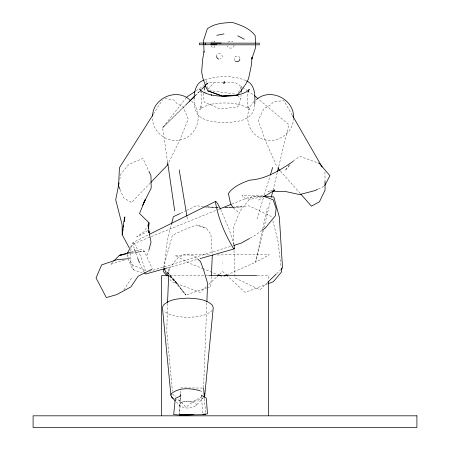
<?xml version="1.0" encoding="UTF-8"?>
<svg xmlns="http://www.w3.org/2000/svg" width="450" height="450" viewBox="0 0 450 450"><rect width="100%" height="100%" fill="white"/><g stroke="black" fill="none" stroke-linecap="round" stroke-linejoin="round"><path stroke-width="0.34" stroke-dasharray="2.25 1.69" d="M211.011 45.585C212.068 48.296 215.207 49.112 214.549 45.157M130.388 253.131L130.292 261.821L131.811 264.476L146.154 271.018M216.428 56.649C216.551 49.871 226.221 55.485 220.343 58.961M167.535 303.457L166.781 331.217L172.434 391.292M206.843 302.878L203.58 387.613M180.203 396.928L179.477 414.287L180.844 396.416M180.349 393.452L180.529 389.284M214.774 42.463C215.696 39.735 212.259 41.456 211.371 42.463M211.343 276.469L210.757 286.791L208.148 287.589M203.507 93.195L204.097 102.043L219.594 108.771L221.085 108.979L237.853 106.847L240.879 98.511L241.071 95.321M241.493 88.301L241.644 85.748L238.354 92.751M168.739 273.679L168.857 271.659M254.638 104.906C254.177 123.137 230.602 122.782 217.637 122.237C210.33 121.14 201.628 120.127 196.954 113.709C194.996 109.266 194.001 104.462 194.079 99.602M164.031 267.57L167.338 240.446L171.472 224.179M293.439 118.159C293.608 134.893 273.218 146.188 259.031 137.413C246.279 130.365 243.776 111.347 254.267 101.233M119.762 179.432L120.842 174.015L128.801 164.402L142.903 158.383L148.652 170.702M262.637 229.269L255.611 262.238L227.829 274.489M262.783 228.583L267.159 208.024M248.496 90.309L247.511 96.204L247.511 103.005L248.496 108.894L247.68 106.611L249.328 109.851L246.763 107.567L242.685 105.609L237.369 104.102L237.864 104.237C229.078 102.544 219.994 102.544 211.213 104.237L211.703 104.102L206.387 105.609L202.309 107.567L199.744 109.851L201.392 106.611L200.576 108.894L201.696 99.602L200.728 90.99M205.914 82.592L206.336 80.724L207.641 89.004M263.301 230.417L255.611 262.238L269.426 254.751L251.803 254.424L216.276 254.987M263.953 227.711L270.523 200.498M272.998 190.254L277.29 172.496M278.775 166.348L288.838 124.678L258.604 99.163M130.567 251.167L132.39 244.266L218.739 209.267M163.417 267.885L172.395 235.254L184.461 229.618L196.487 224.949L206.224 228.077L210.904 234.377L212.254 254.436M257.034 218.998L263.509 197.606M264.319 194.923L270.202 175.477M234.197 45.253C233.752 48.786 228.33 49.252 227.244 45.883M196.02 405.557L196.312 404.73L196.02 403.897C191.531 400.59 184.146 400.59 179.657 403.897L179.37 404.73L179.657 405.557C184.146 408.87 191.531 408.87 196.02 405.557L203.243 397.879M247.68 92.599L248.293 90.883M146.908 255.263L148.618 250.813M168.885 162.124L180.118 139.326L188.224 119.059L183.105 107.111L176.929 103.438L173.683 99.979L163.502 98.196M148.028 224.589L144.568 231.401L136.744 236.779L144.855 232.875L147.819 230.243M130.506 247.303L133.093 242.466L148.792 234.653M153.422 114.114L162.382 99.968M123.851 289.924L131.597 278.168M289.395 164.678L285.165 170.584L290.008 164.953M186.429 97.504L162.579 127.789L167.518 161.691M169.453 268.414L177.705 258.013L184.371 254.402L194.164 255.78L197.094 258.452M208.001 89.347L214.009 82.62M150.412 182.863L131.518 202.539L123.683 197.871L120.178 189.697M112.753 262.074L110.396 264.476L124.639 259.942M185.057 105.638L162.579 127.789L185.029 105.694M195.047 95.794L199.547 91.367M195.007 95.873L199.997 90.962M206.488 84.578L208.479 82.614L223.048 82.631M267.328 282.673L259.999 289.845L235.013 277.909L233.949 249.463M206.505 84.544L208.479 82.614L206.73 83.773M276.637 273.645L280.564 269.865M206.257 286.678L200.126 292.382L171.799 281.689L169.183 278.55M208.811 284.299L216.984 276.688M219.538 274.309L222.604 271.457L225.669 274.309M228.049 42.137L230.287 41.051L232.931 41.873M212.389 310.219C206.049 316.541 196.262 316.896 187.841 317.334C179.634 316.89 170.145 316.586 163.8 310.68M203.355 397.631C195.458 402.924 184.674 402.277 175.86 399.729M262.041 230.383L255.578 235.108L249.593 238.444M293.197 160.987L299.987 156.358L318.116 163.013M196.211 90.754L204.39 85.326M258.497 200.132L262.603 197.578M202.033 396.669L194.614 400.635L185.963 407.087L177.907 398.858M204.058 92.914L206.257 91.8M318.268 189.056L323.837 186.396M180.984 213.092L186.064 210.667M186.699 210.369L196.217 205.824L203.856 206.432M231.733 204.12L247.956 197.708L258.998 196.268M267.615 283.877L245.087 292.382L228.223 276.688M230.479 246.459L149.777 271.232M207.501 287.786L198.371 290.571L185.951 295.194L175.072 281.183L167.169 272.526M167.934 267.733L198.146 259.155M204.998 79.706C218.171 75.527 233.1 75.291 245.959 80.612M131.265 252.017L135.231 250.909M135.894 250.723L141.188 249.244L144.292 251.139L152.381 269.044M261.647 196.83L250.346 199.384L243.759 197.708L242.083 195.232L259.571 195.604M272.402 190.507L267.958 191.453L270.034 191.436M127.665 253.946L144.292 251.139L136.215 252.231M130.832 252.962L135.54 252.326M225.343 207.647L231.491 207.203M223.301 207.872L231.632 207.208M232.324 207.152L248.991 205.824L271.834 216.726L272.183 218.081M225.332 207.804L232.83 207.399M233.511 207.366L241.689 206.921L232.172 207.18M223.723 82.626L235.17 82.569L241.982 87.086M170.032 275.642L208.063 275.642M257.304 275.642L268.374 275.642L268.374 279.849M180.585 387.894L202.916 388.063M209.25 254.897L193.078 254.694L175.179 255.409L189.146 263.076L202.078 268.324M259.374 196.498L251.854 196.341L240.03 211.044L233.331 227.762L233.809 244.564M206.241 206.994L215.758 207.259M204.199 206.961L215.106 207.551M215.786 207.585L218.514 207.731M207.326 206.708L219.133 207.647M217.131 207.388L218.498 207.518M209.014 90.411L236.374 94.303M128.059 258.649L131.231 266.535L133.296 269.73L131.484 263.053L127.659 254.582M198.135 225.439L206.224 228.077M133.048 269.685L142.054 272.812M202.725 268.588L217.603 274.618M199.817 390.673L202.511 392.001M242.55 87.463L247.089 90.478M247.657 90.849L253.828 95.136M169.537 276.548L176.282 282.51L169.881 275.496M233.28 207.894L238.343 212.383M172.699 394.088L176.018 397.125M237.729 95.569L240.879 98.511M176.287 401.974L179.657 405.557M175.072 281.183L176.282 282.51M167.136 272.492L169.425 274.995M166.854 272.588L167.754 273.6M170.016 276.126L185.867 294.981L174.999 280.659L166.393 270.984M280.406 171.017L300.308 193.562M191.672 101.233C204.053 112.894 197.91 135.804 181.361 139.708C167.361 143.741 152.145 132.064 152.409 117.495M292.191 115.071L283.826 100.558L273.577 101.914L270.191 105.233L263.869 108.647L258.255 120.369L265.506 140.957L277.166 167.349M144.062 272.233L140.001 263.993M234.748 60.553C231.868 56.706 239.355 53.792 239.884 58.5M220.736 209.441L228.96 228.825L233.955 244.401M137.863 258.784L135.501 252.416M201.015 91.592L201.392 92.599L200.987 91.451M145.485 271.046C142.554 261.214 139.219 251.196 133.594 242.561L133.093 242.466L133.02 243.45L134.162 248.304M127.491 256.877L126.917 254.447M272.869 220.792L277.875 240.446L281.183 267.57M187.014 216.816L187.47 219.572M201.274 395.123L202.877 413.567M204.446 398.571L205.549 412.571M324.951 171.9L325.001 180.298M222.604 262.659L222.604 263.312"/><path stroke-width="0.67" d="M167.558 302.76L168.654 275.029M206.893 301.528L207.579 283.354L204.053 271.339L200.52 261.568L197.584 258.896M194.102 98.921C194.158 91.513 196.054 82.226 204.368 80.004M180.236 396.231L180.321 394.149M211.382 275.782L212.299 255.127M241.262 92.132L241.414 89.578M168.902 270.984L169.02 268.959M143.662 202.787L145.451 199.17L139.523 213.491L148.972 222.733L148.652 227.486L149.018 232.627M220.455 208.879L217.479 203.406L216.124 201.667L215.364 201.532C218.019 218.076 225 234.371 233.64 248.726L234.394 248.861L234.067 244.997M148.433 228.521L148.972 222.733M204.204 396.855L204.784 395.201L213.249 307.733L212.389 305.246C206.049 298.929 196.262 298.575 187.841 298.131C179.421 298.575 169.627 298.929 163.294 305.246L162.428 307.733L170.899 395.201L171.478 396.855L175.326 400.95M173.722 414.253L175.309 398.481L180.9 395.724M252.107 57.403L251.139 66.442L248.535 78.772L245.801 84.082L240.041 92.222L237.257 95.085L222.345 96.131L207.945 90.911L206.066 87.39L202.815 77.968L201.667 72.101L202.607 59.529L204.086 51.233M254.711 104.271C255.279 96.159 255.296 84.769 246.589 80.91M163.862 268.965L163.519 271.744L167.006 275.934M152.584 116.173C152.629 98.392 176.293 87.716 189.551 99.613M252.039 57.156L251.786 59.051L255.578 47.582L255.572 44.865M123.024 229.269L122.209 234.759L129.234 247.809M123.334 227.211L123.536 225.838M124.155 221.721L124.869 216.917L123.48 223.813L122.209 234.759L122.13 224.927L115.718 199.744L119.087 182.818M204.216 90.079L205.487 84.465M271.35 197.083L272.835 190.935M277.453 171.81L278.606 167.029M171.472 224.179L173.374 216.726L180.354 213.396M239.878 59.242C239.653 61.341 236.942 62.432 235.316 61.121M270.405 174.803L272.638 167.428M170.899 395.201L171.478 393.542C179.19 387.231 190.738 388.131 199.817 390.673M148.86 250.178L151.037 242.156L148.792 230.856L148.972 232.706M167.974 163.974L167.366 165.206L150.896 182.357M324.776 185.484L329.912 175.652L319.416 163.491L318.116 163.013M127.277 253.35L130.185 247.911M142.566 205.369L151.194 188.072L150.953 175.629L148.939 171.315M153.045 114.705L119.43 167.754L118.564 185.923L119.908 189.067M248.439 90.585L249.328 89.359L246.763 91.642L242.685 93.6L237.369 95.102L237.864 94.972C229.078 96.666 219.994 96.666 211.213 94.972L211.703 95.102L206.387 93.6L202.309 91.642L199.744 89.359L200.632 90.585M113.698 261.113L119.351 255.352L130.601 252.203M185.558 105.148L194.552 96.289M201.544 89.398L205.515 85.506M189.523 101.272L194.513 96.362M267.817 282.195L276.148 274.118M281.059 269.392L282.527 267.975L279.343 217.046L273.757 196.864L264.161 196.605M217.496 276.21L219.026 274.787M256.387 99.613C270.152 87.306 294.272 99.152 293.524 117.495M262.592 229.978L265.337 227.97L275.321 215.792L276.126 208.26L273.071 199.71L262.845 196.014L259.639 196.228M186.862 96.953L195.041 91.53M293.096 161.376C279.973 170.303 265.877 179.179 249.593 180.135C241.684 183.083 233.522 186.356 228.386 193.433L230.591 203.85L232.898 207.315M263.779 196.847L274.944 189.968L273.673 190.237M249.593 238.444L241.211 243.112L233.831 245.413M151.757 269.359L138.116 276.261L130.86 286.92L116.73 294.626L106.335 297.585L96.058 277.971L101.616 264.904L116.944 259.701L128.52 258.705M149.422 234.343L215.364 201.532M317.649 189.354L315.174 190.541L299.666 194.569L284.546 191.306L272.796 191.413M224.044 276.159L227.199 274.77M219.386 209.008L231.086 204.379M268.262 283.635L273.414 281.689L281.689 271.744L281.267 268.267M167.259 267.924L145.778 274.022L144.371 272.767M200.16 258.581L234.394 248.861M264.24 196.11L265.539 195.75M126.107 253.879L119.351 255.352L122.816 254.768M216.799 35.331L224.01 33.874M202.933 414.248L207.484 413.854L206.274 398.104L201.274 395.123M223.161 95.951L228.532 95.619M229.871 95.541L233.899 95.293M235.912 95.169L237.257 95.085M193.725 414.669L179.443 414.984L173.751 414.613M193.146 414.681L179.443 414.984L205.712 414.675M221.259 43.048L199.451 43.048L199.451 44.719L216.658 44.719M210.921 43.144L259.279 43.144L259.279 44.814L210.921 44.814M168.727 275.642L161.572 275.642L161.572 415.817M208.755 275.642L256.652 275.642M222.182 95.951L207.945 90.911M218.869 59.136L217.507 58.556L216.428 56.649M218.25 274.882L221.484 276.193M237.746 35.831L244.266 39.24M254.357 95.58L258.069 98.719M169.02 276.092L166.427 273.797L164.132 268.442L165.037 269.46M171.478 396.855L173.166 398.402M226.181 274.787L227.711 276.21M278.089 168.396L279.939 170.494M300.769 194.091L311.417 206.151L319.438 201.814L325.058 190.091L325.001 180.996M292.539 115.672L322.161 167.068M139.523 262.845L137.863 258.784M204.204 393.542L204.784 395.201M134.539 249.486L135.298 251.848M179.207 169.937L186.896 216.129M167.619 162.382L174.679 210.814M203.614 388.069L204.334 397.17M204.047 52.256L203.602 40.185L207.332 28.8C214.639 23.31 223.852 22.787 232.633 22.5C240.992 25.228 249.694 28.299 255.172 35.612L255.566 43.504M268.374 281.25L268.374 415.817M205.312 43.048L205.312 44.719M224.229 81.681L223.948 83.548L224.229 81.681M416.908 415.817L33.092 415.817L33.092 427.5L416.908 427.5L416.908 415.817"/></g></svg>
